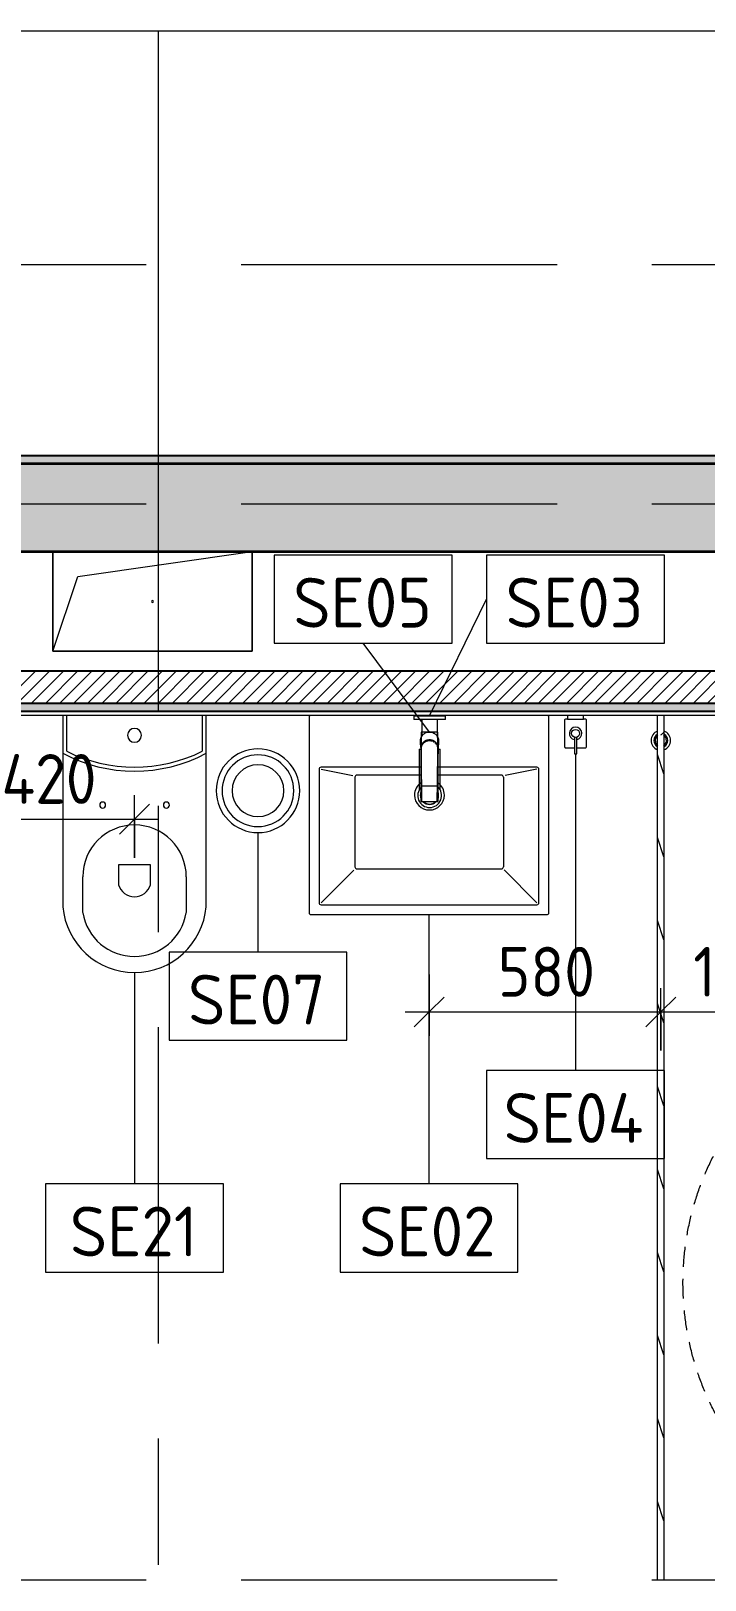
# Model space of a CAD drawing. Header units: millimetres. Extents: x 54725 to 263872, y -8553 to 29614.
# Drawn here: x 111778 to 113471, y 7800 to 11686 of the extents above; entities that cross this region are included whole.
import ezdxf

# ---------------------------------------------------------------- set-up
doc = ezdxf.new("R2010")
doc.units = ezdxf.units.MM
doc.linetypes.add('200_ШТРИХ__ш1_п0_6_', pattern=[80, 50, -30])
doc.linetypes.add('Осевая', pattern=[1587.5, 317.5, -238.125, 793.75, -238.125])
for name, color, linetype, lineweight, true_color in [('0-1', 7, 'Continuous', 9, 0x4994b4), ('A-GENM-2', 7, 'Continuous', 9, 0x4994b4), ('A-WALL-1', 7, 'Continuous', 35, 0x3c3c3c), ('A-WALL-3', 7, 'Continuous', 25, 0x3c3c3c), ('A-WALL-FNSH-2', 7, 'Continuous', 15, 0x3c3c3c), ('P-SANR-FIXT-1', 7, 'Continuous', 15, 0x4994b4)]:
    doc.layers.add(name, color=color, linetype=linetype, lineweight=lineweight, true_color=true_color)
for name, color, linetype, lineweight in [('A-ANNO-DIMS', 7, 'Continuous', 9), ('A-ANNO-DIMS-50', 7, 'Continuous', 9), ('A-DETL-GENF', 7, 'Continuous', 9), ('A-GENM', 7, 'Continuous', 9), ('I-FURN', 7, 'Continuous', 9), ('I-FURN-1', 7, '200_ШТРИХ__ш1_п0_6_', 15), ('I-FURN-2', 7, '200_ШТРИХ__ш1_п0_6_', 9), ('I-WALL', 7, 'Continuous', 9), ('P-SANR-FIXT-IDEN', 7, 'Continuous', 9), ('Оси', 7, 'Continuous', 9), ('Оси-2', 7, 'Осевая', 9)]:
    doc.layers.add(name, color=color, linetype=linetype, lineweight=lineweight)
doc.styles.add('GOST Common', font='GOST_Common.ttf', dxfattribs={"height": 125})
doc.styles.add('ISOCPEUR', font='isocpeur.ttf', dxfattribs={"width": 0.9, "height": 125})
doc.dimstyles.new('ISO-2_5_0_9К_БОЛЬШОЙ', dxfattribs={"dimscale": 304.8, "dimtxt": 124.497647, "dimasz": 0.246063, "dimexe": 0.19685, "dimexo": 0.492126, "dimgap": 0, "dimtad": 1, "dimdec": 0, "dimrnd": 10, "dimzin": 0, "dimdsep": 46, "dimtxsty": 'ISOCPEUR', "dimblk1": 'OBLIQUE', "dimblk2": 'OBLIQUE', "dimsah": 1, "dimcen": 0.09, "dimdle": 0.19685, "dimazin": 0, "dimtfac": 1, "dimtdec": 4, "dimtix": 1, "dimtmove": 0, "dimatfit": 3, "dimfxl": 1, "dimtvp": 1, "dimtolj": 1, "dimtzin": 0, "dimarcsym": 2})
pattern_1 = [(0, (-3861.742, 0), (60.96, 15.24), [5.029, -40.691, 5.029, -40.691, -243.84]), (0, (-3861.742, 0), (60.96, 15.24), [-91.44, 5.029, -86.411, 5.029, -40.691, -106.68]), (0, (-3861.742, 0), (60.96, 15.24), [-228.6, 5.029, -25.451, 5.029, -71.171]), (120, (-3838.882, 7.62), (-43.6782272, 45.1729086), [5.029, -40.691, 5.029, -40.691, -243.84]), (120, (-3838.882, 7.62), (-43.6782272, 45.1729086), [-91.44, 5.029, -86.411, 5.029, -40.691, -106.68]), (120, (-3838.882, 7.62), (-43.6782272, 45.1729086), [-228.6, 5.029, -25.451, 5.029, -71.171]), (240, (-3831.262, 38.1), (-17.2817728, -60.4129086), [5.029, -40.691, 5.029, -40.691, -243.84]), (240, (-3831.262, 38.1), (-17.2817728, -60.4129086), [-91.44, 5.029, -86.411, 5.029, -40.691, -106.68]), (240, (-3831.262, 38.1), (-17.2817728, -60.4129086), [-228.6, 5.029, -25.451, 5.029, -71.171])]

# ---------------------------------------------------------------- blocks, each defined once
blk = doc.blocks.new('FRT_2D_Символ _разворот МГН_1 - D1_4_Символ доступности разворота МГН _360__-18618045-Фрагмент 1_12_ Групповая ячейка')
at = {"layer": 'I-FURN'}
for p, q in [((0, 60.4), (0, -59.6)), ((-65, 0), (65, 0))]:
    blk.add_line(p, q, dxfattribs=at)
at = {"layer": 'I-FURN-1'}
for p, q in [((-300, 325.4), (-300, -185.8)), ((-300, 325.4), (-200, 325.4)), ((-200, 195.4), (-200, 325.4)), ((200, 325.4), (300, 325.4)), ((200, 195.4), (200, 325.4)), ((300, 325.4), (300, -185.8)), ((-200, 195.4), (200, 195.4)), ((-300, -185.8), (-250, -185.8)), ((-250, -185.8), (-250, -435.8)), ((300, -185.8), (250, -185.8)), ((250, -185.8), (250, -435.8)), ((-200, -435.8), (-250, -435.8)), ((-200, -435.8), (-200, -645.8)), ((200, -435.8), (250, -435.8)), ((200, -435.8), (200, -645.8)), ((-200, -645.8), (200, -645.8))]:
    blk.add_line(p, q, dxfattribs=at)
at = {"layer": 'I-FURN-2'}
blk.add_circle((0, 0), 700, dxfattribs=at)
blk = doc.blocks.new('GM_Отверстие прямоугольное _в плите_ - Отверстие-V78-Фрагмент 1_12_ Групповая ячейка')
at = {"layer": 'A-GENM'}
for p, q in [((-250, -125), (-250, 125)), ((-250, 125), (-250, -125)), ((-187.5, 62.5), (250, 125)), ((250, 125), (250, -125)), ((250, -125), (250, 125)), ((-250, -125), (-187.5, 62.5)), ((250, -125), (-250, -125)), ((-250, -125), (250, -125))]:
    blk.add_line(p, q, dxfattribs=at)
for start, end in [(360, 180), (180, 360)]:
    blk.add_arc((0, 0), 2.5, start, end, dxfattribs=at)
blk = doc.blocks.new('WC Seat_2 with Cistern-Wall Based - SE21-33487045-Фрагмент 1_12_ Групповая ячейка')
at = {"layer": 'P-SANR-FIXT-1'}
for p, q in [((-55, 485.5), (-55, 100.5)), ((-5, 410.5), (-5, 500.5)), ((255, 500.5), (255, 410.5)), ((305, 100.5), (305, 485.5)), ((85, 430.5), (85, 380.5)), ((165, 380.5), (165, 430.5)), ((85, 380.5), (165, 380.5)), ((-55, 100.5), (-55, 5.5)), ((-45, 5.5), (-45, 95.6)), ((295, 95.6), (295, 5.5)), ((305, 5.5), (305, 100.5))]:
    blk.add_line(p, q, dxfattribs=at)
for centre, radius, start, end in [((125, 469.8), 180.7, 4.9791, 175.0209), ((125, 478.7), 131.8, 9.5273, 170.4727), ((125, 418.8), 41.7, 16.2602, 163.7398), ((125, 410.5), 130, 180, 360), ((45, 230.5), 7.5, 0, 180), ((205, 230.5), 7.5, 0, 180), ((45, 230.5), 7.5, 180, 360), ((205, 230.5), 7.5, 180, 360), ((125, -237), 382.5, 61.9275, 118.0725), ((125, -247), 382.5, 63.6122, 116.3878), ((125, 55.5), 17.5, 0, 180), ((125, 55.5), 17.5, 180, 360)]:
    blk.add_arc(centre, radius, start, end, dxfattribs=at)
blk = doc.blocks.new('сифон - Для раковины-30615598-Фрагмент 1_12_ Групповая ячейка')
at = {"layer": 'P-SANR-FIXT-1'}
for p, q in [((200, 40), (191.1, 40)), ((191.1, -40), (191.1, 40)), ((200, 40), (200, -40)), ((116.7, 26), (15, 26)), ((116.7, 26), (116.7, 22.5)), ((127.1, 20), (126.2, 20)), ((191.1, 20), (147.8, 20)), ((15, -26), (116.7, -26)), ((116.7, -21.3), (116.7, -26)), ((122.2, -20), (122.9, -20)), ((145.8, -20), (191.1, -20)), ((191.1, -40), (200, -40))]:
    blk.add_line(p, q, dxfattribs=at)
for radius, start, end in [(30, 46.0777, 180), (30, 180, 316.8879), (22.5, 134.338, 180), (22.5, 180, 224.5753), (21.5, 136.6301, 180), (21.5, 180, 223.4006), (22.5, 100.8975, 111.0164), (21.5, 101.7897, 108), (21.5, 81.6166, 90.6528), (21.5, 72, 75.9978), (22.5, 67.2152, 71.5917), (30, 42.9598, 45), (22.5, 244.2771, 292.5042), (21.5, 247.6878, 288), (21.5, 289.2478, 293.8296), (22.5, 293.3521, 297.2506), (30, 317.2925, 319.7584)]:
    blk.add_arc((0, 0), radius, start, end, dxfattribs=at)
blk = doc.blocks.new('раковина - 400 x 500mm-30615599-Фрагмент 1_12_ Групповая ячейка')
at = {"layer": 'P-SANR-FIXT-1'}
for p, q in [((-249.5, -5), (-249.5, -495)), ((352.5, -495), (352.5, -5)), ((-224.5, -135), (-224.5, -470)), ((31.5, -130), (-219.5, -130)), ((-219.5, -135), (-139.5, -151)), ((-134.5, -155), (-134.5, -380)), ((-126, -150), (-129.5, -150)), ((31.6, -150), (-126, -150)), ((32.2, -130), (31.6, -130)), ((73.7, -130), (73.1, -130)), ((233.5, -150), (73.7, -150)), ((322.5, -130), (73.8, -130)), ((238.5, -155), (238.5, -380)), ((322.5, -135), (242.8, -150.5)), ((327.5, -470), (327.5, -135)), ((-219.5, -470), (-137.6, -388.1)), ((-129.5, -385), (233.5, -385)), ((322.5, -470), (240.2, -387.7)), ((-244.5, -500), (347.5, -500)), ((-219.5, -475), (322.5, -475))]:
    blk.add_line(p, q, dxfattribs=at)
for centre, radius, start, end in [((-244.5, -5), 5, 90, 180), ((347.5, -5), 5, 0, 90), ((-219.5, -135), 5, 90, 180), ((-129.5, -155), 5, 90, 180), ((233.5, -155), 5, 0, 90), ((322.5, -135), 5, 0, 90), ((52.6, -199.9), 37.5, 124.5574, 180), ((52.6, -199.9), 23, 165.5066, 180), ((52.6, -199.9), 23, 157.6165, 164.226), ((52.6, -199.9), 37.5, 53.9023, 55.0521), ((52.6, -199.9), 23, 14.4242, 21.0364), ((52.6, -199.9), 37.5, 360, 53.6784), ((52.6, -199.9), 37.5, 180, 360), ((52.6, -199.9), 23, 180, 194.7756), ((52.6, -199.9), 23, 196.0894, 199.6897), ((52.6, -199.9), 23, 201.0739, 202.837), ((52.6, -199.9), 23, 225.2617, 314.7264), ((52.6, -199.9), 23, 340.9749, 345.2244), ((52.6, -199.9), 23, 360, 13.1436), ((52.6, -199.9), 23, 346.2606, 360), ((-129.5, -380), 5, 180, 270), ((233.5, -380), 5, 270, 360), ((-244.5, -495), 5, 180, 270), ((-219.5, -470), 5, 180, 270), ((322.5, -470), 5, 270, 0), ((347.5, -495), 5, 270, 0)]:
    blk.add_arc(centre, radius, start, end, dxfattribs=at)
blk = doc.blocks.new('смеситель для раковины - Default-30615600-Фрагмент 1_12_ Групповая ячейка')
at = {"layer": '0-1'}
for p, q in [((19.7, 151.6), (-19.8, 151.6)), ((-20.3, 110), (-20.4, 97.4)), ((19.8, 111.8), (-19.8, 111.8)), ((20.4, 97.4), (20.3, 110)), ((-22.8, 3), (-21.8, 15.6)), ((-18.9, 7.6), (-19.6, 9.7)), ((21.8, 15.6), (22.8, 3))]:
    blk.add_line(p, q, dxfattribs=at)
at = {"layer": '0-1', "flags": 128}
for points in [[(-20.7, 150.6), (-20.7, 150.2), (-20.7, 149.2), (-20.7, 148.3), (-20.7, 146.9), (-20.7, 145.4), (-20.8, 134.7), (-21.1, 63.6), (-21.1, 93.2)], [(19.7, 151.6), (20, 151.6), (20.2, 151.6), (20.5, 151.4), (20.6, 151.2), (20.7, 151.1), (20.8, 150.9), (20.8, 150.6)], [(-21.8, 15.6), (-21.6, 25.5), (-21.4, 39.3), (-21.2, 64), (-21.1, 88)], [(-21.1, 22.2), (-21.1, 24.2), (-21.1, 63.3), (-21.1, 93.2)], [(21, 17), (21.2, 25.7), (21, 77.4), (21, 111.4)], [(-20, 10.8), (-20.8, 13.2), (-20.9, 15.4)], [(12.1, -0.1), (16.4, 3.8), (19.5, 8.8), (21, 14.5), (21, 16)]]:
    blk.add_lwpolyline(points, dxfattribs=at)
at = {"layer": 'P-SANR-FIXT-1'}
for p, q in [((21, 151.6), (-21, 151.6)), ((-21, 151.6), (-21, -23)), ((-19.7, 144), (-19.8, 111.8)), ((19.8, 111.8), (19.7, 144)), ((19.9, 143.1), (19.9, 140.7)), ((19.9, 136.7), (19.9, 133.6)), ((19.9, 131), (20, 126.2)), ((21, -23), (21, 151.6)), ((20, 115.7), (20, 113.5)), ((20, 111.3), (20, 108.6)), ((-22.9, 0.3), (-22.9, 0.9)), ((22.5, 5), (22.9, 0.9)), ((22.9, 0.9), (22.9, 0.3)), ((-21, -23), (21, -23))]:
    blk.add_line(p, q, dxfattribs=at)
at = {"layer": 'P-SANR-FIXT-1', "flags": 128}
for points in [[(-21.1, 16.9), (-21.1, 42.2), (-21, 67.6), (-20.8, 118.3), (-20.7, 143.7), (-20.7, 149.4), (-20.8, 150.2), (-20.9, 145.3), (-20.9, 138.9), (-21.1, 88.1)], [(-20, 109.4), (-20, 111), (-20, 119.8)], [(-19.9, 125.8), (-19.9, 133.8), (-19.9, 138.3)], [(20, 123.6), (20, 119.9), (20, 117.9)], [(21.1, 88.1), (20.9, 138.9), (20.9, 145.3), (20.8, 150.2), (20.7, 149.4), (20.7, 143.7), (20.8, 118.3), (21, 67.6), (21.1, 42.2), (21.1, 16.9)], [(-15.9, 4.1), (-13.1, 1.6), (-12.1, 0.9)], [(12.1, 0.9), (13.1, 1.6), (15.9, 4.1)], [(22.9, 0.9), (22.7, 3.2), (22.5, 5.6), (22.3, 7.9), (22.1, 10.8), (21.8, 15.2)], [(-9.8, -0.4), (-6.1, -1.8), (-5.1, -2)], [(-2.7, -2.4), (-2.1, -2.5), (2.1, -2.5), (2.7, -2.4)], [(0.6, -3.9), (0.3, -3.9), (0.1, -3.9), (-0.1, -3.9), (-0.3, -3.9), (-0.6, -3.9)], [(5.1, -2), (6.1, -1.8), (9.8, -0.4)]]:
    blk.add_lwpolyline(points, dxfattribs=at)
at = {"layer": 'P-SANR-FIXT-1'}
for centre, major_axis, ratio, start_param, end_param in [((-19.8, 109.7), (-0.5, 0.002), 0.095846, 0.794229, 1.571164), ((19.8, 109.7), (0.5, 0.002), 0.095848, 4.711795, 5.488843), ((0, 17.2), (20.8, 0), 0.98634, 3.038054, 3.090126), ((0, 17.2), (20.8, 0), 0.98634, 3.29536, 3.441377), ((0, 17.2), (20.8, 0), 0.98634, 5.983401, 6.129418), ((0, 17.2), (20.8, 0), 0.98634, 0.051466, 0.103539), ((0, 17.2), (20.8, 0), 0.98634, 4.268583, 4.510817), ((0, 17.2), (18.5, 0), 0.986286, 4.671144, 4.753634), ((0, 17.2), (20.8, 0), 0.98634, 4.913948, 5.156189)]:
    blk.add_ellipse(centre, major_axis=major_axis, ratio=ratio, start_param=start_param, end_param=end_param, dxfattribs=at)
for points, knots in [([(-19.9, 147.4), (-19.9, 148), (-19.8, 149.3), (-19.8, 150.7), (-19.8, 151.5), (-19.8, 151.6), (-19.8, 151.6)], [0.1, 0.1, 0.1, 0.1, 0.2, 0.3, 0.4, 0.4725859, 0.4725859, 0.4725859, 0.4725859]), ([(-19.8, 151.6), (-19.7, 151.6), (-19.7, 151.6), (-19.7, 151.2), (-19.7, 150), (-19.7, 148.3), (-19.7, 146.2), (-19.7, 144.8), (-19.7, 144)], [0.4728347, 0.4728347, 0.4728347, 0.4728347, 0.5, 0.6, 0.7, 0.8, 0.9, 1, 1, 1, 1]), ([(19.7, 144), (19.7, 144.8), (19.7, 146.2), (19.7, 148.3), (19.7, 150), (19.7, 151.2), (19.7, 151.6), (19.7, 151.6), (19.7, 151.6)], [0, 0, 0, 0, 0.1, 0.2, 0.3, 0.4, 0.5, 0.5274121, 0.5274121, 0.5274121, 0.5274121]), ([(19.7, 151.6), (19.8, 151.6), (19.8, 151.5), (19.8, 150.7), (19.8, 149.3), (19.9, 148), (19.9, 147.4)], [0.5275209, 0.5275209, 0.5275209, 0.5275209, 0.6, 0.7, 0.8, 0.9, 0.9, 0.9, 0.9]), ([(-21.1, 88.1), (-21.1, 85.7), (-21.1, 82.2), (-21.1, 77.5), (-21.2, 73.9), (-21.2, 70.4), (-21.2, 66.8), (-21.2, 63.9), (-21.2, 61.5), (-21.2, 59.8), (-21.2, 58), (-21.2, 55.7), (-21.3, 52.8), (-21.3, 49.3), (-21.3, 46), (-21.3, 42.6), (-21.4, 39.4), (-21.4, 36.2), (-21.5, 32.2), (-21.5, 27.5), (-21.7, 20.9), (-21.8, 17.2), (-21.8, 15.2)], [0, 0, 0, 0, 0.083333, 0.125, 0.166667, 0.208333, 0.25, 0.291667, 0.3125, 0.333333, 0.354167, 0.375, 0.416667, 0.458333, 0.5, 0.541667, 0.583333, 0.625, 0.666667, 0.75, 0.833333, 1, 1, 1, 1]), ([(-20.4, 97.4), (-20.4, 91.1), (-20.5, 81.8), (-20.6, 69.7), (-20.6, 60), (-20.7, 52.6), (-20.8, 47.4), (-20.8, 45.2), (-20.8, 43.5), (-20.9, 41.8), (-20.9, 39.8), (-20.9, 37.7), (-20.9, 36.2), (-20.9, 35.4), (-21, 34.1), (-21, 32.6), (-21, 31), (-21, 29.7), (-21, 28.6), (-21, 27.7), (-21, 26.8), (-21.1, 25.6), (-21.1, 22.9), (-21.1, 20.4), (-21.1, 18.4)], [0, 0, 0, 0, 0.222222, 0.333333, 0.444444, 0.583333, 0.618056, 0.652778, 0.670139, 0.6875, 0.722222, 0.756944, 0.774306, 0.782986, 0.791667, 0.826389, 0.84375, 0.861111, 0.878472, 0.887153, 0.895833, 0.913194, 0.930556, 1, 1, 1, 1]), ([(-19.8, 111.8), (-19.8, 111.8), (-19.8, 111.7), (-19.8, 110.9), (-19.8, 110.1), (-19.8, 109.7)], [0.4695548, 0.4695548, 0.4695548, 0.4695548, 0.6, 0.8, 1, 1, 1, 1]), ([(19.8, 109.7), (19.8, 110.1), (19.8, 110.9), (19.8, 111.7), (19.8, 111.8), (19.8, 111.8)], [0, 0, 0, 0, 0.2, 0.4, 0.5304748, 0.5304748, 0.5304748, 0.5304748]), ([(21.1, 18.4), (21.1, 19.2), (21.1, 20.8), (21.1, 23.1), (21.1, 25), (21.1, 26.5), (21, 27.6), (21, 28.6), (21, 30), (21, 31.7), (21, 33.4), (21, 34.6), (20.9, 35.2), (20.9, 35.7), (20.9, 36.3), (20.9, 36.9), (20.9, 38.1), (20.9, 39.8), (20.9, 41.4), (20.8, 42.8), (20.8, 44.1), (20.8, 45.8), (20.8, 48.6), (20.7, 53.5), (20.6, 60.7), (20.6, 68.9), (20.5, 76.5), (20.5, 85.7), (20.4, 92.7), (20.4, 97.4)], [0, 0, 0, 0, 0.027778, 0.055556, 0.083333, 0.097222, 0.111111, 0.125, 0.138889, 0.166667, 0.194444, 0.208333, 0.215278, 0.222222, 0.229167, 0.236111, 0.25, 0.277778, 0.305556, 0.319444, 0.333333, 0.361111, 0.388889, 0.444444, 0.555556, 0.666667, 0.75, 0.833333, 1, 1, 1, 1]), ([(20.4, 88.2), (20.4, 88.1), (20.5, 88), (20.6, 87.8), (20.7, 87.5), (20.7, 87.4), (20.7, 87.3)], [0.19375, 0.19375, 0.19375, 0.19375, 0.25, 0.3, 0.35, 0.4, 0.4, 0.4, 0.4]), ([(21.8, 15.2), (21.8, 16.4), (21.7, 19.4), (21.6, 24.2), (21.5, 28.2), (21.5, 30.6), (21.5, 32.4), (21.4, 34.1), (21.4, 35.8), (21.4, 37.3), (21.4, 38.7), (21.4, 39.8), (21.4, 41), (21.3, 42.6), (21.3, 44.7), (21.3, 47.5), (21.3, 50.9), (21.2, 55.1), (21.2, 60), (21.2, 65.1), (21.2, 69.9), (21.2, 74.5), (21.1, 80.6), (21.1, 85.1), (21.1, 88.1)], [0, 0, 0, 0, 0.142857, 0.285714, 0.357143, 0.392857, 0.428571, 0.464286, 0.5, 0.535714, 0.553571, 0.571429, 0.589286, 0.607143, 0.642857, 0.678571, 0.714286, 0.75, 0.785714, 0.821429, 0.857143, 0.892857, 0.928571, 1, 1, 1, 1]), ([(-21.8, 15.2), (-21.9, 13.9), (-22, 12.1), (-22.1, 10.1), (-22.2, 8.7), (-22.3, 7.5), (-22.4, 6.6), (-22.5, 5.7), (-22.6, 4.8), (-22.7, 3.8), (-22.8, 2.5), (-22.9, 1.5), (-22.9, 0.9)], [0, 0, 0, 0, 0.166667, 0.25, 0.333333, 0.416667, 0.5, 0.583333, 0.666667, 0.75, 0.833333, 1, 1, 1, 1]), ([(22.9, 0.3), (22.9, -2.5), (22.3, -6.4), (20, -11.4), (17.7, -14.7), (14.9, -17.6), (11.6, -20), (7.9, -21.7), (4.5, -22.6), (1.5, -23), (-1.9, -23), (-6, -22.4), (-10, -20.8), (-12.8, -19.1), (-14.8, -17.5), (-16.7, -15.8), (-18.8, -13.3), (-21.9, -8.1), (-22.9, -3.2), (-22.9, 0.3)], [0, 0, 0, 0, 0.111111, 0.166667, 0.222222, 0.277778, 0.333333, 0.388889, 0.444444, 0.479167, 0.513889, 0.583333, 0.652778, 0.6875, 0.722222, 0.756944, 0.791667, 0.861111, 1, 1, 1, 1]), ([(-16.4, 3.7), (-16.6, 4.1), (-17.6, 5.3), (-18.7, 7.1), (-19.6, 9), (-20.1, 10.6), (-20.6, 12.1), (-21, 14.3), (-21.1, 15.9), (-21.1, 16.9)], [0.5566569, 0.5566569, 0.5566569, 0.5566569, 0.6, 0.7, 0.75, 0.8, 0.85, 0.9, 1, 1, 1, 1]), ([(-21.1, 16.1), (-21, 14.1), (-20.4, 11), (-18.7, 7.6), (-17.5, 5.8), (-16.4, 4.5), (-15.2, 3.2), (-13.9, 2.1), (-12.5, 1), (-10.9, 0.1), (-9.2, -0.7), (-6.9, -1.7), (-3.8, -2.5), (0, -2.8), (3.8, -2.5), (6.9, -1.7), (9, -0.9), (10.1, -0.3), (10.9, 0.1), (11.7, 0.5), (12.7, 1.2), (13.9, 2), (15, 3), (15.8, 3.8), (16.4, 4.5), (17, 5.2), (17.7, 6.2), (18.6, 7.6), (19.3, 9), (19.7, 9.9), (19.9, 10.5), (20, 10.9), (20.2, 11.2), (20.3, 11.7), (20.6, 12.6), (20.8, 13.8), (21, 15.1), (21.1, 16), (21.1, 16.4)], [0.0053744, 0.0053744, 0.0053744, 0.0053744, 0.1111111, 0.1666667, 0.1944444, 0.2222222, 0.25, 0.2777778, 0.3055556, 0.3333333, 0.3611111, 0.3888889, 0.4444444, 0.5, 0.5555556, 0.6111111, 0.6388889, 0.6527778, 0.6666667, 0.6805556, 0.6944444, 0.7222222, 0.75, 0.7638889, 0.7777778, 0.7916667, 0.8055556, 0.8333333, 0.8611111, 0.875, 0.8819444, 0.8888889, 0.8958333, 0.9027778, 0.9166667, 0.9444444, 0.9722222, 1, 1, 1, 1]), ([(-20.8, 14.6), (-20.7, 14.1), (-20.6, 12.9), (-20.2, 11.6), (-20, 10.9)], [0, 0, 0, 0, 0.4, 1, 1, 1, 1]), ([(-18.3, 9.9), (-18.8, 10.8), (-20.1, 14), (-20.7, 17.5), (-20.7, 19.9)], [-0.157337, -0.157337, -0.157337, -0.157337, -0.1111111, 0, 0, 0, 0]), ([(-19.3, 9.3), (-19.1, 8.7), (-18.5, 7.4), (-17.6, 6.2), (-17.1, 5.5)], [0.2222222, 0.2222222, 0.2222222, 0.2222222, 0.4444444, 0.7777778, 0.7777778, 0.7777778, 0.7777778]), ([(-13.9, 4), (-14.7, 4.7), (-15.8, 6), (-16.9, 7.4), (-17.2, 8)], [-0.26859689, -0.26859689, -0.26859689, -0.26859689, -0.22222222, -0.18982564, -0.18982564, -0.18982564, -0.18982564]), ([(-10, -1.5), (-10.9, -1), (-12.8, 0.2), (-14.5, 1.7), (-15.3, 2.6), (-15.4, 2.7)], [0.3, 0.3, 0.3, 0.3, 0.4, 0.5, 0.5124698, 0.5124698, 0.5124698, 0.5124698]), ([(-7.8, 0), (-8.7, 0.4), (-10.3, 1.2), (-11.7, 2.2), (-12.3, 2.7)], [-0.37982072, -0.37982072, -0.37982072, -0.37982072, -0.33333333, -0.30027801, -0.30027801, -0.30027801, -0.30027801]), ([(17.3, 8), (16.9, 7.4), (15, 4.8), (10.7, 1.1), (3.8, -1.6), (-2, -1.6), (-5.1, -0.9), (-5.8, -0.7)], [-0.8101744, -0.8101744, -0.8101744, -0.8101744, -0.7777778, -0.6666667, -0.5555556, -0.4444444, -0.4109505, -0.4109505, -0.4109505, -0.4109505]), ([(20.9, 14), (20.9, 13.9), (20.7, 12.8), (20.2, 10.6), (19, 7.6), (16.7, 3.9), (12.9, 0), (8, -2.6), (4.7, -3.4), (3.5, -3.6)], [0.0919533, 0.0919533, 0.0919533, 0.0919533, 0.1, 0.2, 0.3, 0.4, 0.6, 0.8, 0.9091362, 0.9091362, 0.9091362, 0.9091362]), ([(17.1, 5.5), (17.5, 6), (18.6, 7.6), (19.5, 9.4), (19.9, 10.7)], [0.2222222, 0.2222222, 0.2222222, 0.2222222, 0.4444444, 0.9768048, 0.9768048, 0.9768048, 0.9768048]), ([(20.7, 19.9), (20.7, 17.5), (20.1, 14), (18.8, 10.8), (18.3, 9.9)], [-1, -1, -1, -1, -0.8888889, -0.8424724, -0.8424724, -0.8424724, -0.8424724]), ([(20.2, 11.7), (20.3, 12), (20.6, 12.9), (20.7, 13.9), (20.8, 14.6)], [0.2222222, 0.2222222, 0.2222222, 0.2222222, 0.4444444, 1, 1, 1, 1]), ([(-0.6, -3.9), (-1.6, -3.9), (-3.8, -3.7), (-6.8, -2.9), (-8.7, -2.1), (-9.5, -1.7)], [0, 0, 0, 0, 0.1, 0.2, 0.2837623, 0.2837623, 0.2837623, 0.2837623]), ([(-0.6, -3.9), (-0.6, -3.9), (-0.6, -3.7), (-0.6, -3.5), (-0.6, -3.3), (-0.6, -3.2)], [0, 0, 0, 0, 0.3636364, 0.5454545, 0.7272727, 0.7272727, 0.7272727, 0.7272727]), ([(0.6, -3.9), (0.6, -3.9), (0.6, -3.7), (0.6, -3.5), (0.6, -3.3), (0.6, -3.2)], [0, 0, 0, 0, 0.3636364, 0.5454545, 0.7272727, 0.7272727, 0.7272727, 0.7272727])]:
    blk.add_open_spline(points, degree=3, knots=knots, dxfattribs=at)
for points in [[(-20.5, 88.2), (-20.6, 88.2), (-20.7, 88.2), (-20.8, 88.2)], [(-19.8, 111.8), (-19.8, 111.8), (-19.8, 111.8), (-19.8, 111.8)], [(-19.8, 110), (-19.8, 110.3), (-19.8, 110.6), (-19.8, 110.9)], [(19.8, 111.8), (19.8, 111.8), (19.8, 111.8), (19.8, 111.8)], [(19.8, 110.9), (19.8, 110.6), (19.8, 110.3), (19.8, 110)], [(-22.9, 0.9), (-22.9, 2.2), (-22.8, 3.6), (-22.6, 4.9)], [(1.9, -3.8), (1.4, -3.9), (1, -3.9), (0.6, -3.9)]]:
    blk.add_open_spline(points, degree=3, dxfattribs=at)
blk = doc.blocks.new('мусорная корзина - Round_ Metal-30590745-Фрагмент 1_12_ Групповая ячейка')
at = {"layer": 'P-SANR-FIXT-1'}
for radius, start, end in [(105, 0, 180), (90, 360, 180), (65, 0, 180), (105, 180, 360), (90, 180, 360), (65, 180, 360)]:
    blk.add_arc((0, 0), radius, start, end, dxfattribs=at)
blk = doc.blocks.new('TOY_Диспансер мыло - Дозатор Elegance new 11654 019001 хром-30721027-Фрагмент 1_12_ Групповая ячейка')
at = {"layer": 'A-GENM-2'}
for p, q in [((97.5, 84.7), (97.5, 17)), ((122.2, 86.7), (99.5, 86.7)), ((122.2, 86.7), (102.9, 86.7)), ((127.9, 101.6), (122.2, 101.6)), ((122.2, 101.6), (122.2, 86.7)), ((122.2, 87.7), (122.2, 60.3)), ((127.9, 86.7), (127.9, 101.6)), ((127.9, 60.3), (127.9, 87.7)), ((146.9, 86.7), (127.9, 86.7)), ((150.5, 86.7), (127.9, 86.7)), ((152.5, 17), (152.5, 84.7)), ((99.5, 15), (105, 15)), ((145, 15), (105, 15)), ((105, 15), (105, 5.5)), ((145, 5.5), (145, 15)), ((145, 15), (150.5, 15))]:
    blk.add_line(p, q, dxfattribs=at)
blk.add_circle((125, 50.7), 10, dxfattribs=at)
for centre, radius, start, end in [((99.5, 84.7), 2, 90, 180), ((150.5, 84.7), 2, 360, 90), ((125, 50.7), 15.7, 100.4353, 79.365), ((99.5, 17), 2, 180, 270), ((150.5, 17), 2, 270, 360)]:
    blk.add_arc(centre, radius, start, end, dxfattribs=at)
blk = doc.blocks.new('FP_106-Фрагмент 1_12_ Групповая ячейка')
at = {"layer": 'A-GENM'}
for p, q in [((38, 8), (39.1, 6.8)), ((39.1, 6.8), (40.2, 5.6)), ((40.2, 5.6), (41.4, 4.4)), ((41.4, 4.4), (42.5, 3.2)), ((42.5, 3.2), (43.6, 2)), ((43.6, 2), (44.8, 0.8)), ((44.8, 0.8), (45.9, -0.4))]:
    blk.add_line(p, q, dxfattribs=at)
blk = doc.blocks.new('131_Сантехническая перегородка 7 - СП-1-V105-Фрагмент 1_12_ Групповая ячейка')
at = {"layer": 'A-GENM'}
h = blk.add_hatch(dxfattribs=at)
h.set_pattern_fill('FP_58', color=256, style=0, pattern_type=2)
h.set_pattern_definition([(198.435, (9964.92, -117167.355), (-416.49961, -208.250902), [79.025, -579.519]), (229.399, (9889.95, -117192.345), (-1041.2430683, -1249.5049425), [38.399, -1881.571]), (226.848, (9864.96, -117013.25), (-2915.4788923, -3123.769422), [91.346, -4475.934]), (199.983, (9802.485, -117079.89), (-1666.001328, -624.746965), [48.75, -2388.754]), (180, (9964.92, -117096.55), (-208.25, -208.25), [41.65, -166.6]), (208.443, (9923.27, -117096.55), (2707.24838793, 1457.75313005), [113.682, -5570.435]), (174.289, (9823.31, -117150.695), (1874.2483835, -208.2636477), [41.858, -2051.029]), (219.806, (9781.66, -117146.53), (1041.2439595, 833.007541), [32.53, -1593.955])])
h.paths.add_polyline_path([(2165.9, -8), (2165.9, 8), (45.9, 8), (45.9, -8), (1943.6, -8)])
for p, q in [((-4.1, 8), (45.9, 8)), ((45.9, 8), (2165.9, 8)), ((45.9, -8), (-4.1, -8)), ((2165.9, -8), (45.9, -8))]:
    blk.add_line(p, q, dxfattribs=at)
at = {"layer": 'A-GENM', "flags": 128}
for points in [[(71.5, 8), (62.7, 14.5), (51.9, 13.4), (45.9, 8)], [(45.9, -8), (54.7, -14.5), (65.5, -13.4), (71.5, -8)]]:
    blk.add_lwpolyline(points, dxfattribs=at)
at = {"layer": 'A-GENM'}
for radius, start, end in [(24.6, 19.9113, 160.0887), (17.6, 28.9731, 151.0269), (15.1, 126.8617, 139.5341), (15.1, 78.8699, 82.6459), (15.1, 40.4659, 53.124), (24.6, 199.9113, 340.0887), (17.6, 208.9731, 331.0269), (15.1, 220.4659, 233.124), (15.1, 258.8699, 262.6459), (15.1, 306.8617, 319.5341)]:
    blk.add_arc((58.7, 0), radius, start, end, dxfattribs=at)
blk.add_blockref('FP_106-Фрагмент 1_12_ Групповая ячейка', (0, 0), dxfattribs=at)
blk = doc.blocks.new('DET_L_Линия разрыва - М100-30706828-Фрагмент 1_12_ Групповая ячейка')
at = {"layer": 'A-DETL-GENF'}
blk.add_line((4376.1, 0), (0, 0), dxfattribs=at)
blk = doc.blocks.new('М_сантехническая_рамка1 - В рамке-30590747-Фрагмент 1_12_ Групповая ячейка')
at = {"layer": 'P-SANR-FIXT-IDEN'}
for p, q in [((4.293, 2.24), (-4.639, 2.24)), ((-4.639, 2.24), (-4.639, -2.178)), ((4.293, -2.178), (4.293, 2.24)), ((-4.639, -2.178), (4.293, -2.178))]:
    blk.add_line(p, q, dxfattribs=at)
blk = doc.blocks.new('DIMBLOCK71-Фрагмент 1_12_ Групповая ячейка')
at = {"layer": 'A-ANNO-DIMS-50'}
for p, q in [((113359.8, 9127.9), (113359.8, 9284.8)), ((113738.5, 9173.9), (113738.5, 9284.8)), ((113299.8, 9224.8), (113738.5, 9224.8)), ((113359.8, 9224.8), (113359.8, 9127.9)), ((113738.5, 9224.8), (113738.5, 9173.9))]:
    blk.add_line(p, q, dxfattribs=at)
at = {"layer": 'A-ANNO-DIMS-50', "lineweight": 20}
for p, q in [((113359.8, 9224.8), (113397.3, 9262.3)), ((113738.5, 9224.8), (113776, 9262.3)), ((113359.8, 9224.8), (113322.3, 9187.3)), ((113738.5, 9224.8), (113701, 9187.3))]:
    blk.add_line(p, q, dxfattribs=at)
at = {"layer": 'A-ANNO-DIMS-50', "color": 0, "insert": (113441.4, 9388.2), "char_height": 125, "width": 258.572, "attachment_point": 1, "line_spacing_factor": 1.149209, "style": 'ISOCPEUR'}
blk.add_mtext('1/2', dxfattribs=at)
blk = doc.blocks.new('_Oblique')
at = {"color": 0, "linetype": 'ByBlock', "lineweight": -2}
blk.add_line((-0.5, -0.5), (0.5, 0.5), dxfattribs=at)
blk = doc.blocks.new('DIMBLOCK73-Фрагмент 1_12_ Групповая ячейка')
at = {"layer": 'A-ANNO-DIMS-50'}
for p, q in [((112778.3, 9319), (112778.3, 9164.8)), ((112778.3, 9224.8), (112778.3, 9319)), ((113359.8, 9127.9), (113359.8, 9284.8)), ((112718.3, 9224.8), (113419.8, 9224.8)), ((113359.8, 9224.8), (113359.8, 9127.9))]:
    blk.add_line(p, q, dxfattribs=at)
at = {"layer": 'A-ANNO-DIMS-50', "lineweight": 20}
for p, q in [((112778.3, 9224.8), (112815.8, 9262.3)), ((113359.8, 9224.8), (113397.3, 9262.3)), ((112778.3, 9224.8), (112740.8, 9187.3)), ((113359.8, 9224.8), (113322.3, 9187.3))]:
    blk.add_line(p, q, dxfattribs=at)
at = {"layer": 'A-ANNO-DIMS-50', "color": 0, "insert": (112950.5, 9388.2), "char_height": 125, "width": 284.429, "attachment_point": 1, "line_spacing_factor": 1.149209, "style": 'ISOCPEUR'}
blk.add_mtext('580', dxfattribs=at)
blk = doc.blocks.new('DIMBLOCK74-Фрагмент 1_12_ Групповая ячейка')
at = {"layer": 'A-ANNO-DIMS-50'}
for p, q in [((111619.3, 9611.8), (111619.3, 9768.7)), ((112038.3, 9611.8), (112038.3, 9768.7)), ((111559.3, 9708.7), (112098.3, 9708.7)), ((111619.3, 9708.7), (111619.3, 9611.8)), ((112038.3, 9708.7), (112038.3, 9611.8))]:
    blk.add_line(p, q, dxfattribs=at)
at = {"layer": 'A-ANNO-DIMS-50', "lineweight": 20}
for p, q in [((111619.3, 9708.7), (111656.8, 9746.2)), ((112038.3, 9708.7), (112075.8, 9746.2)), ((111619.3, 9708.7), (111581.8, 9671.2)), ((112038.3, 9708.7), (112000.8, 9671.2))]:
    blk.add_line(p, q, dxfattribs=at)
at = {"layer": 'A-ANNO-DIMS-50', "color": 0, "insert": (111704.3, 9872), "char_height": 125, "width": 298.794, "attachment_point": 1, "line_spacing_factor": 1.149209, "style": 'ISOCPEUR'}
blk.add_mtext('420', dxfattribs=at)

msp = doc.modelspace()

# ---------------------------------------------------------------- hatches: boundary and pattern name
at = {"layer": 'I-WALL'}
h = msp.add_hatch(dxfattribs=at)
h.set_pattern_fill('FP_35', color=256, style=0, pattern_type=2)
h.set_pattern_definition(pattern_1)
h.paths.add_polyline_path([(115917.8, 10600), (115917.8, 10620), (107318.3, 10620), (107318.3, 10608), (107348.3, 10608), (107348.3, 10600), (113684.4, 10600)])
h = msp.add_hatch(dxfattribs=at)
h.set_pattern_fill('FP_1', color=256, style=0, pattern_type=2)
h.set_pattern_definition([(45, (-3861.74, 0), (-28.51196, 28.51196), []), (45, (-3833.23, 0), (-28.51196, 28.51196), [50.403, -10.081, 1.676, -8.404])])
h.paths.add_polyline_path([(115468.3, 10380), (115468.3, 10600), (108068.3, 10600), (108068.3, 10380), (113684.4, 10380)])
h = msp.add_hatch(dxfattribs=at)
h.set_pattern_fill('FP_28', color=256, style=0, pattern_type=2)
h.set_pattern_definition([(45, (-3861.742, 0), (-17.6776695, 17.6776695), [])])
h.paths.add_polyline_path([(115008.3, 10000), (115008.3, 10080), (108148.3, 10080), (108148.3, 10000), (114946.8, 10000)])
h = msp.add_hatch(dxfattribs=at)
h.set_pattern_fill('FP_35', color=256, style=0, pattern_type=2)
h.set_pattern_definition(pattern_1)
h.paths.add_polyline_path([(114988.3, 9980), (115008.3, 9980), (115008.3, 10000), (108168.3, 10000), (108168.3, 9980), (114987.3, 9980)])

# ---------------------------------------------------------------- linework, layer by layer
at = {"layer": 'A-WALL-1'}
for p, q in [((115468.3, 10600), (108068.3, 10600)), ((108068.3, 10380), (115468.3, 10380))]:
    msp.add_line(p, q, dxfattribs=at)
at = {"layer": 'A-WALL-3'}
for p, q in [((115917.8, 10620), (107318.3, 10620)), ((107348.3, 10600), (115917.8, 10600)), ((115008.3, 10080), (108148.3, 10080)), ((108148.3, 10000), (115008.3, 10000)), ((108168.3, 9980), (114988.3, 9980))]:
    msp.add_line(p, q, dxfattribs=at)
at = {"layer": 'A-WALL-FNSH-2'}
for p, q in [((115917.8, 10621), (107318.3, 10621)), ((108169.3, 9979), (114987.3, 9979))]:
    msp.add_line(p, q, dxfattribs=at)
at = {"layer": 'I-WALL'}
msp.add_line((114988.3, 9969), (108168.3, 9969), dxfattribs=at)
at = {"layer": 'P-SANR-FIXT-IDEN'}
for p, q in [((112779.4, 9967.9), (112922.4, 10260.6)), ((112778.9, 9927.3), (112612.4, 10150.1)), ((113145.8, 9872.9), (113145.8, 9078)), ((112348.3, 9675), (112348.3, 9375)), ((112777.7, 9469), (112777.7, 8793.2)), ((112038.3, 9323.9), (112038.3, 8793.2))]:
    msp.add_line(p, q, dxfattribs=at)
at = {"layer": 'Оси'}
msp.add_line((112098.3, 10436.3), (112098.3, 11686.3), dxfattribs=at)
at = {"layer": 'Оси-2'}
for p, q in [((106987.6, 11100), (114567.8, 11100)), ((106987.6, 10500), (114567.8, 10500)), ((112098.3, 4662.2), (112098.3, 10436.3)), ((106987.6, 7800), (114567.8, 7800))]:
    msp.add_line(p, q, dxfattribs=at)

# ---------------------------------------------------------------- block references
at = {"layer": 'A-DETL-GENF', "rotation": 180}
msp.add_blockref('DET_L_Линия разрыва - М100-30706828-Фрагмент 1_12_ Групповая ячейка', (115917.8, 11686.3), dxfattribs=at)
at = {"layer": 'A-GENM'}
msp.add_blockref('GM_Отверстие прямоугольное _в плите_ - Отверстие-V78-Фрагмент 1_12_ Групповая ячейка', (112083.3, 10255), dxfattribs=at)
at = {"layer": 'A-GENM', "rotation": 269.9999999999999}
msp.add_blockref('131_Сантехническая перегородка 7 - СП-1-V105-Фрагмент 1_12_ Групповая ячейка', (113359.8, 9964.9), dxfattribs=at)
at = {"layer": 'I-FURN'}
msp.add_blockref('FRT_2D_Символ _разворот МГН_1 - D1_4_Символ доступности разворота МГН _360__-18618045-Фрагмент 1_12_ Групповая ячейка', (114115.5, 8544.9), dxfattribs=at)
at = {"layer": 'P-SANR-FIXT-1'}
for name, p, rotation in [('WC Seat_2 with Cistern-Wall Based - SE21-33487045-Фрагмент 1_12_ Групповая ячейка', (112163.3, 9974.5), 180), ('сифон - Для раковины-30615598-Фрагмент 1_12_ Групповая ячейка', (112779.4, 9767.9), 90.0000000000001), ('TOY_Диспансер мыло - Дозатор Elegance new 11654 019001 хром-30721027-Фрагмент 1_12_ Групповая ячейка', (113270.8, 9974.5), 180), ('смеситель для раковины - Default-30615600-Фрагмент 1_12_ Групповая ячейка', (112778.9, 9904.3), 180)]:
    msp.add_blockref(name, p, dxfattribs=dict(at, rotation=rotation))
for name, p in [('раковина - 400 x 500mm-30615599-Фрагмент 1_12_ Групповая ячейка', (112726.2, 9969)), ('мусорная корзина - Round_ Metal-30590745-Фрагмент 1_12_ Групповая ячейка', (112348.3, 9780))]:
    msp.add_blockref(name, p, dxfattribs=at)
at = {"layer": 'P-SANR-FIXT-IDEN', "xscale": 49.99999999999998, "yscale": 49.99999999999998, "zscale": 49.99999999999998}
for p in [(112621, 10259), (113154.4, 10259), (112356.9, 9263), (113154.4, 8966), (112046.9, 8681.2), (112786.4, 8681.2)]:
    msp.add_blockref('М_сантехническая_рамка1 - В рамке-30590747-Фрагмент 1_12_ Групповая ячейка', p, dxfattribs=at)

# ---------------------------------------------------------------- texts
at = {"layer": 'P-SANR-FIXT-IDEN', "char_height": 125, "attachment_point": 1, "style": 'GOST Common'}
for s, insert, width in [('SE05', (112436.7, 10314.4), 444.937), ('SE03', (112970.1, 10314.4), 444.937), ('SE07', (112172.6, 9318.4), 444.937), ('SE04', (112965.1, 9021.4), 456.962), ('SE21', (111875.9, 8736.6), 412.869), ('SE02', (112602.1, 8736.6), 444.937)]:
    msp.add_mtext(s, dxfattribs=dict(at, insert=insert, width=width))

# ---------------------------------------------------------------- dimensions: what is measured, and where the dimension line sits
at = {"layer": 'A-ANNO-DIMS'}
for base, p1, p2, override, picture, middle in [((112038.3, 9708.7), (111619.3, 9761.8), (112038.3, 9761.8), {"dimpost": '<>', "dimfxl": 419.00006}, 'DIMBLOCK74-Фрагмент 1_12_ Групповая ячейка', (111828.8, 9771.2)), ((113359.7582, 9224.8447), (112778.2584, 9469), (113359.7582, 9277.8777), {"dimpost": '<>', "dimfxl": 612.102667}, 'DIMBLOCK73-Фрагмент 1_12_ Групповая ячейка', (113069.0083, 9287.3447))]:
    dim = msp.add_linear_dim(base=base, p1=p1, p2=p2, dimstyle='ISO-2_5_0_9К_БОЛЬШОЙ', override=override, dxfattribs=at)
    dim.commit()
    dim.dimension.update_dxf_attribs({"geometry": picture, "text_midpoint": middle})
dim = msp.add_linear_dim(base=(113738.5, 9224.8), p1=(113359.8, 9277.9), p2=(113738.5, 9323.9), text='1/2', dimstyle='ISO-2_5_0_9К_БОЛЬШОЙ', override={"dimpost": '<>', "dimfxl": 381.533304}, dxfattribs=at)
dim.commit()
dim.dimension.update_dxf_attribs({"geometry": 'DIMBLOCK71-Фрагмент 1_12_ Групповая ячейка', "text_midpoint": (113549.1, 9287.3)})

doc.saveas('drawing.dxf')
